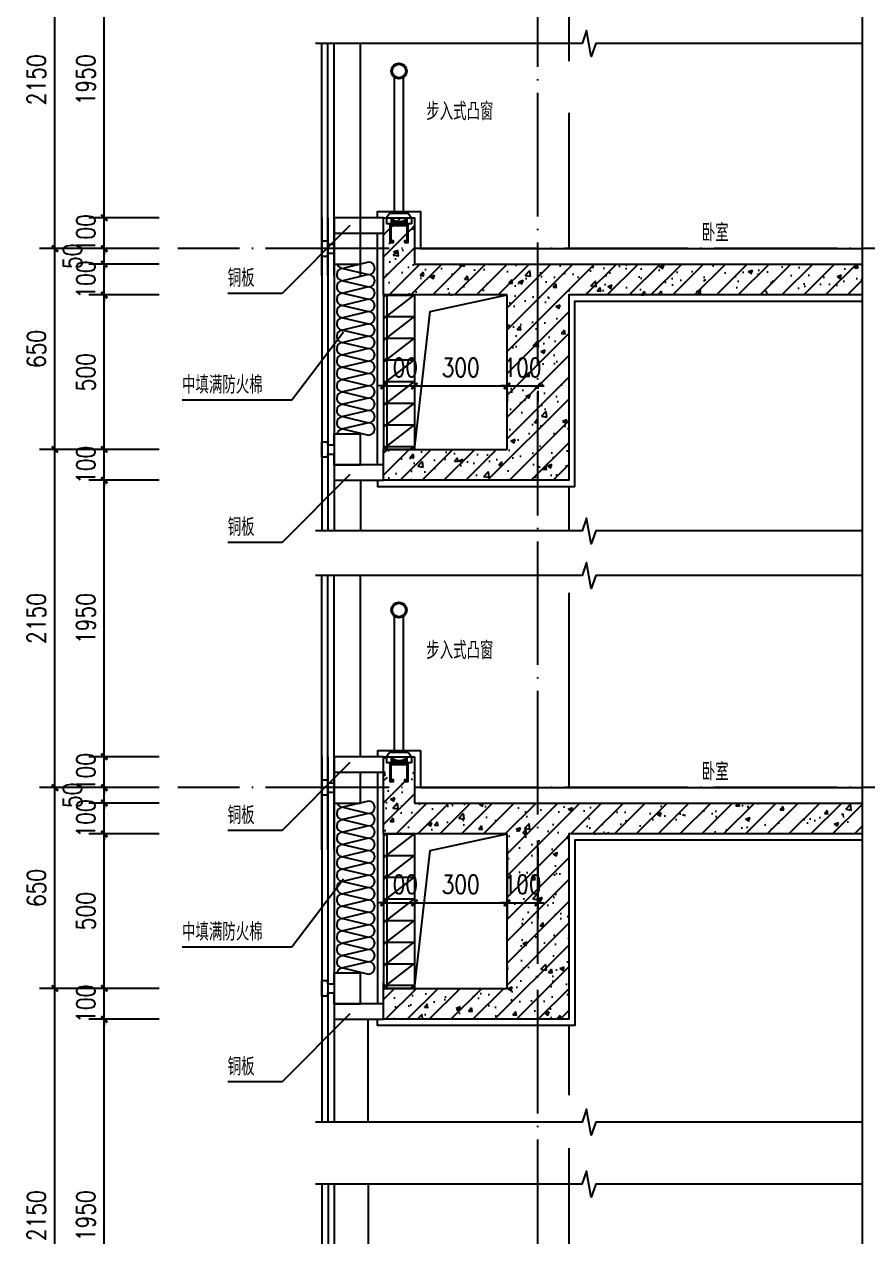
# Model space of a CAD drawing. Extents: x 718358 to 1668613, y -348838 to -159582.
# Drawn here: x 838626 to 841359, y -327083 to -323158 of the extents above; entities that cross this region are included whole.
import ezdxf

# ---------------------------------------------------------------- set-up
doc = ezdxf.new("R2010")
doc.units = 0
doc.header["$LTSCALE"] = 1000
doc.linetypes.add('DOTE', pattern=[2.42, 2, -0.2, 0.02, -0.2])
for name, color, linetype in [('建-可见线', 7, 'Continuous'), ('建-图例填充', 251, 'Continuous'), ('建-墙体', 2, 'Continuous'), ('建-家具', 251, 'Continuous'), ('建-尺寸', 73, 'Continuous'), ('建-引出', 3, 'Continuous'), ('建-房间名', 7, 'Continuous'), ('建-楼梯-护栏', 163, 'Continuous'), ('建-符号', 3, 'Continuous'), ('建-轮廓线', 7, 'Continuous'), ('建-轴网', 14, 'DOTE'), ('建-门窗剖', 4, 'Continuous'), ('立面中线', 7, 'Continuous')]:
    doc.layers.add(name, color=color, linetype=linetype)
doc.styles.add('_TCH_DIM', font='gt单线西文.shx', dxfattribs={"width": 0.8, "bigfont": 'gt单线中文.shx'})
doc.styles.add('_TCH_SPACE', font='gt单线西文.shx', dxfattribs={"width": 0.8, "height": 5, "bigfont": 'gt单线中文.shx'})
doc.styles.add('DIM_FONT', font='SIMPLEX.shx', dxfattribs={"width": 0.8, "bigfont": 'GBCBIG.shx'})
doc.dimstyles.new('DIMN20', dxfattribs={"dimscale": 0.2, "dimtxt": 300, "dimasz": 100, "dimexe": 250, "dimexo": 300, "dimgap": 150, "dimtad": 1, "dimdec": 0, "dimzin": 0, "dimdsep": 46, "dimtxsty": 'DIM_FONT', "dimblk": 'ARCHTICK', "dimcen": 0.09, "dimdle": 1, "dimclrt": 7, "dimazin": 2, "dimtfac": 1, "dimtdec": 0, "dimtix": 1, "dimtmove": 2, "dimatfit": 3, "dimldrblk": 'ARCHTICK', "dimfxl": 1, "dimtolj": 1, "dimtzin": 0, "dimarcsym": 0})
pattern_1 = [(45, (-621.426, 0), (-35.355339, 35.355339), []), (50, (-621.43, 0), (143.452037, -12.550427), [15, -165]), (355, (-621.43, 0), (-27.750267, 150.438427), [12, -132]), (100.4514, (-609.47, -1.05), (115.701876, 137.887908), [12.748038, -140.228422]), (46.1842, (-621.43, 40), (213.44821, -33.103803), [22.5, -247.5]), (96.6356, (-603.64, 37.24), (186.93254, 194.823574), [19.12206, -210.3426]), (351.1842, (-621.43, 40), (186.93239, 194.82372), [18, -198]), (21, (-601.43, 30), (119.38141, -80.523778), [15, -165]), (326, (-601.43, 30), (48.663066, 145.03001), [12, -132]), (71.4514, (-591.48, 23.29), (168.044526, 64.5061), [12.748038, -140.228422]), (37.5, (-621.426, 0), (2.431971, 66.5787708), [0, -130.4, 0, -134, 0, -132.5]), (7.5, (-621.426, 0), (52.6139075, 78.8823424), [0, -76.4, 0, -127.4, 0, -50.5]), (327.5, (-666.026, 0), (106.7644872, -4.5109743), [0, -50, 0, -156, 0, -207]), (317.5, (-686.03, 0), (116.637234, 20.020996), [0, -65, 0, -103.6, 0, -147])]

# ---------------------------------------------------------------- blocks, each defined once
blk = doc.blocks.new('GHGHFGFS')
at = {"layer": '建-门窗剖'}
for p, q in [((833367.7, -325809.9), (833367.7, -326659.9)), ((833387.7, -325809.9), (833387.7, -326659.9)), ((833407.7, -325809.9), (833407.7, -326659.9)), ((833567.7, -325809.9), (833407.7, -325809.9)), ((833407.7, -325809.9), (833407.7, -325859.9)), ((833567.7, -325859.9), (833567.7, -325809.9)), ((833367.7, -325884.9), (833387.7, -325884.9)), ((833387.7, -325894.9), (833407.7, -325894.9)), ((833407.7, -325859.9), (833492.7, -325859.9)), ((833407.7, -325859.9), (833567.7, -325859.9)), ((833387.7, -325934.9), (833367.7, -325934.9)), ((833387.7, -325924.9), (833407.7, -325924.9)), ((833407.7, -325959.9), (833492.7, -325959.9)), ((833519.4, -325953.7), (833436.2, -325973.7)), ((833436.2, -325973.7), (833519.4, -325993.7)), ((833519.4, -325993.7), (833436.2, -326013.7)), ((833436.2, -326013.7), (833519.4, -326033.7)), ((833519.4, -326033.7), (833436.2, -326053.7)), ((833436.2, -326053.7), (833519.4, -326073.7)), ((833519.4, -326073.7), (833436.2, -326093.7)), ((833436.2, -326093.7), (833519.4, -326113.7)), ((833519.4, -326113.7), (833436.2, -326133.7)), ((833436.2, -326133.7), (833519.4, -326153.7)), ((833519.4, -326153.7), (833436.2, -326173.7)), ((833436.2, -326173.7), (833519.4, -326193.7)), ((833519.4, -326193.7), (833436.2, -326213.7)), ((833436.2, -326213.7), (833519.4, -326233.7)), ((833519.4, -326233.7), (833436.2, -326253.7)), ((833436.2, -326253.7), (833519.4, -326273.7)), ((833519.4, -326273.7), (833436.2, -326293.7)), ((833436.2, -326293.7), (833519.4, -326313.7)), ((833519.4, -326313.7), (833436.2, -326333.7)), ((833436.2, -326333.7), (833519.4, -326353.7)), ((833519.4, -326353.7), (833436.2, -326373.7)), ((833436.2, -326373.7), (833519.4, -326393.7)), ((833519.4, -326393.7), (833436.2, -326413.7)), ((833436.2, -326413.7), (833519.4, -326433.7)), ((833519.4, -326433.7), (833436.2, -326453.7)), ((833436.2, -326453.7), (833519.4, -326473.7)), ((833519.4, -326473.7), (833436.2, -326493.7)), ((833407.7, -326509.9), (833492.7, -326509.9)), ((833436.2, -326493.7), (833519.4, -326513.7)), ((833367.7, -326534.9), (833387.7, -326534.9)), ((833387.7, -326544.9), (833407.7, -326544.9)), ((833387.7, -326584.9), (833367.7, -326584.9)), ((833387.7, -326574.9), (833407.7, -326574.9)), ((833407.7, -326609.9), (833492.7, -326609.9)), ((833567.7, -326609.9), (833407.7, -326609.9)), ((833407.7, -326609.9), (833407.7, -326659.9)), ((833567.7, -326659.9), (833567.7, -326609.9)), ((833407.7, -326659.9), (833567.7, -326659.9))]:
    blk.add_line(p, q, dxfattribs=at)
for points in [[(833367.7, -325934.9), (833367.7, -325884.9)], [(833387.7, -325894.9), (833387.7, -325884.9)], [(833407.7, -325894.9), (833407.7, -325859.9)], [(833492.7, -325959.9), (833492.7, -325859.9)], [(833387.7, -325934.9), (833387.7, -325924.9)], [(833407.7, -325959.9), (833407.7, -325924.9)], [(833407.7, -326544.9), (833407.7, -326509.9)], [(833492.7, -326609.9), (833492.7, -326509.9)], [(833367.7, -326584.9), (833367.7, -326534.9)], [(833387.7, -326544.9), (833387.7, -326534.9)], [(833387.7, -326584.9), (833387.7, -326574.9)], [(833407.7, -326609.9), (833407.7, -326574.9)]]:
    blk.add_lwpolyline(points, dxfattribs=at)
for centre, start_param, end_param in [((833436.2, -325993.7), 0, 1.570796), ((833436.2, -325953.7), 1.885186, 3.141593), ((833519.4, -325973.7), 3.141593, 6.283185), ((833436.2, -325993.7), 1.570796, 3.141593), ((833436.2, -326033.7), 0, 1.570796), ((833519.4, -326013.7), 3.141593, 6.283185), ((833436.2, -326033.7), 1.570796, 3.141593), ((833436.2, -326073.7), 0, 1.570796), ((833519.4, -326053.7), 3.141593, 6.283185), ((833436.2, -326073.7), 1.570796, 3.141593), ((833436.2, -326113.7), 0, 1.570796), ((833519.4, -326093.7), 3.141593, 6.283185), ((833436.2, -326113.7), 1.570796, 3.141593), ((833519.4, -326133.7), 3.141593, 6.283185), ((833436.2, -326153.7), 0, 1.570796), ((833436.2, -326153.7), 1.570796, 3.141593), ((833519.4, -326173.7), 3.141593, 6.283185), ((833436.2, -326193.7), 0, 1.570796), ((833436.2, -326193.7), 1.570796, 3.141593), ((833519.4, -326213.7), 3.141593, 6.283185), ((833436.2, -326233.7), 0, 1.570796), ((833436.2, -326233.7), 1.570796, 3.141593), ((833519.4, -326253.7), 3.141593, 6.283185), ((833436.2, -326273.7), 0, 1.570796), ((833436.2, -326273.7), 1.570796, 3.141593), ((833519.4, -326293.7), 3.141593, 6.283185), ((833436.2, -326313.7), 0, 1.570796), ((833436.2, -326313.7), 1.570796, 3.141593), ((833519.4, -326333.7), 3.141593, 6.283185), ((833436.2, -326353.7), 0, 1.570796), ((833436.2, -326353.7), 1.570796, 3.141593), ((833519.4, -326373.7), 3.141593, 6.283185), ((833436.2, -326393.7), 0, 1.570796), ((833436.2, -326393.7), 1.570796, 3.141593), ((833519.4, -326413.7), 3.141593, 6.283185), ((833436.2, -326433.7), 0, 1.570796), ((833436.2, -326433.7), 1.570796, 3.141593), ((833519.4, -326453.7), 3.141593, 6.283185), ((833436.2, -326473.7), 0, 1.570796), ((833436.2, -326473.7), 1.570796, 3.141593), ((833519.4, -326493.7), 3.141593, 6.283185), ((833436.2, -326513.7), 0, 1.378856)]:
    blk.add_ellipse(centre, major_axis=(0, 20), ratio=0.998238, start_param=start_param, end_param=end_param, dxfattribs=at)
blk.add_point((833408, -326509.9), dxfattribs=at)
blk = doc.blocks.new('A$C0EF32F18')
at = {"layer": '建-门窗剖'}
for p, q in [((0, 40), (0, 125)), ((100, 40), (100, 125)), ((35, 20), (35, 40)), ((65, 20), (65, 40)), ((25, 0), (25, 20)), ((75, 20), (75, 0))]:
    blk.add_line(p, q, dxfattribs=at)
for points in [[(100, 125), (0, 125)], [(35, 40), (0, 40)], [(100, 40), (65, 40)], [(35, 20), (25, 20)], [(75, 20), (65, 20)], [(75, 0), (25, 0)]]:
    blk.add_lwpolyline(points, dxfattribs=at)
blk = doc.blocks.new('GDHDGSDF')
blk.add_hatch(color=256).paths.add_polyline_path([(834798.9, -327630.7), (834838.9, -327630.7), (834838.9, -327530.7), (834798.9, -327530.7)])
at = {"layer": '建-门窗剖'}
blk.add_line((834948.9, -326891.7), (834948.9, -327530.7), dxfattribs=at)
for points in [[(834798.9, -326891.7), (834798.9, -327630.7)], [(834818.9, -326891.7), (834818.9, -327530.7)], [(834838.9, -326891.7), (834838.9, -327630.7)], [(834838.9, -327630.7), (834998.9, -327630.7), (834998.9, -327530.7), (834838.9, -327530.7), (834838.9, -327630.7)]]:
    blk.add_lwpolyline(points, dxfattribs=at)
blk.add_lwpolyline([(834798.9, -327630.7), (834838.9, -327630.7), (834838.9, -327530.7), (834798.9, -327530.7)], close=True, dxfattribs=at)
at = {"layer": '建-门窗剖', "rotation": 270}
blk.add_blockref('A$C0EF32F18', (834798.9, -327430.7), dxfattribs=at)
blk = doc.blocks.new('A$C7DA27D25')
for p, q in [((25, 95), (25, 535)), ((55, 95), (55, 535)), ((10, 95), (0, 80)), ((0, 80), (0, 60)), ((0, 80), (80, 80)), ((10, 95), (70, 95)), ((15, 80), (15, 60)), ((65, 80), (65, 60)), ((70, 95), (80, 80)), ((80, 80), (80, 60)), ((80, 60), (0, 60)), ((15, 75), (15, 70)), ((15, 65), (15, 60)), ((20, 76.1), (20, 60)), ((25, 73.2), (25, 60)), ((30, 71.3), (30, 60)), ((35, 70.2), (35, 60)), ((40, 69.9), (40, 60)), ((45, 70.2), (45, 60)), ((50, 71.3), (50, 60)), ((55, 73.2), (55, 60)), ((60, 76.1), (60, 60)), ((65, 75), (65, 70)), ((65, 65), (65, 60))]:
    blk.add_line(p, q)
blk.add_lwpolyline([(57.5, 0), (70, 0), (70, 60), (10, 60), (10, 0), (22.5, 0), (22.5, 5), (15, 5), (15, 55), (65, 55), (65, 5), (57.5, 5)], close=True)
for radius in [25, 22]:
    blk.add_circle((40, 555), radius)
blk = doc.blocks.new('_ArchTick')
at = {"color": 0, "linetype": 'ByBlock', "const_width": 0.4}
blk.add_lwpolyline([(-0.5, -0.5), (0.5, 0.5)], dxfattribs=at)
blk = doc.blocks.new('*D1365')
at = {"layer": 'Defpoints', "color": 0, "transparency": 16777216}
for p in [(838885.6, -326379), (839123.4, -326379), (839123.4, -327651.4)]:
    blk.add_point(p, dxfattribs=at)
at = {"layer": '建-尺寸', "color": 0, "lineweight": -2, "transparency": 16777216}
for p, q in [((839063.4, -326379), (838835.6, -326379)), ((838885.6, -327651.6), (838885.6, -326378.8)), ((839063.4, -327651.4), (838835.6, -327651.4))]:
    blk.add_line(p, q, dxfattribs=at)
at = {"layer": '建-尺寸', "color": 0, "lineweight": -2, "transparency": 16777216, "xscale": 20, "yscale": 20, "zscale": 20}
for p, rotation in [((838885.6, -326379), 90), ((838885.6, -327651.4), 270)]:
    blk.add_blockref('_ArchTick', p, dxfattribs=dict(at, rotation=rotation))
at = {"layer": '建-尺寸', "color": 7, "transparency": 16777216, "insert": (838825.6, -327015.2), "char_height": 60, "attachment_point": 5, "rotation": 90, "style": 'DIM_FONT'}
blk.add_mtext('\\A1;1950', dxfattribs=at)
blk = doc.blocks.new('*D1366')
at = {"layer": 'Defpoints', "color": 0, "transparency": 16777216}
for p in [(838885.6, -326279), (839123.4, -326279), (839123.4, -326379)]:
    blk.add_point(p, dxfattribs=at)
at = {"layer": '建-尺寸', "color": 0, "lineweight": -2, "transparency": 16777216}
for p, q in [((839063.4, -326279), (838835.6, -326279)), ((838885.6, -326279), (838885.6, -326259)), ((838885.6, -326379), (838885.6, -326279)), ((839063.4, -326379), (838835.6, -326379)), ((838885.6, -326379), (838885.6, -326399))]:
    blk.add_line(p, q, dxfattribs=at)
at = {"layer": '建-尺寸', "color": 0, "lineweight": -2, "transparency": 16777216, "xscale": 20, "yscale": 20, "zscale": 20}
for p, rotation in [((838885.6, -326279), 270), ((838885.6, -326379), 90)]:
    blk.add_blockref('_ArchTick', p, dxfattribs=dict(at, rotation=rotation))
at = {"layer": '建-尺寸', "color": 7, "transparency": 16777216, "insert": (838825.6, -326329), "char_height": 60, "attachment_point": 5, "rotation": 90, "style": 'DIM_FONT'}
blk.add_mtext('\\A1;100', dxfattribs=at)
blk = doc.blocks.new('*D1367')
at = {"layer": 'Defpoints', "color": 0, "transparency": 16777216}
for p in [(838885.6, -325779), (839123.4, -325779), (839123.4, -326279)]:
    blk.add_point(p, dxfattribs=at)
at = {"layer": '建-尺寸', "color": 0, "lineweight": -2, "transparency": 16777216}
for p, q in [((839063.4, -325779), (838835.6, -325779)), ((838885.6, -326279.2), (838885.6, -325778.8)), ((839063.4, -326279), (838835.6, -326279))]:
    blk.add_line(p, q, dxfattribs=at)
at = {"layer": '建-尺寸', "color": 0, "lineweight": -2, "transparency": 16777216, "xscale": 20, "yscale": 20, "zscale": 20}
for p, rotation in [((838885.6, -325779), 90), ((838885.6, -326279), 270)]:
    blk.add_blockref('_ArchTick', p, dxfattribs=dict(at, rotation=rotation))
at = {"layer": '建-尺寸', "color": 7, "transparency": 16777216, "insert": (838825.6, -326029), "char_height": 60, "attachment_point": 5, "rotation": 90, "style": 'DIM_FONT'}
blk.add_mtext('\\A1;500', dxfattribs=at)
blk = doc.blocks.new('*D1368')
at = {"layer": 'Defpoints', "color": 0, "transparency": 16777216}
for p in [(838885.6, -325679), (839123.4, -325679), (839123.4, -325779)]:
    blk.add_point(p, dxfattribs=at)
at = {"layer": '建-尺寸', "color": 0, "lineweight": -2, "transparency": 16777216}
for p, q in [((838885.6, -325679), (838885.6, -325659)), ((839063.4, -325679), (838835.6, -325679)), ((838885.6, -325779), (838885.6, -325679)), ((839063.4, -325779), (838835.6, -325779)), ((838885.6, -325779), (838885.6, -325799))]:
    blk.add_line(p, q, dxfattribs=at)
at = {"layer": '建-尺寸', "color": 0, "lineweight": -2, "transparency": 16777216, "xscale": 20, "yscale": 20, "zscale": 20}
for p, rotation in [((838885.6, -325679), 270), ((838885.6, -325779), 90)]:
    blk.add_blockref('_ArchTick', p, dxfattribs=dict(at, rotation=rotation))
at = {"layer": '建-尺寸', "color": 7, "transparency": 16777216, "insert": (838825.6, -325729), "char_height": 60, "attachment_point": 5, "rotation": 90, "style": 'DIM_FONT'}
blk.add_mtext('\\A1;100', dxfattribs=at)
blk = doc.blocks.new('*D1369')
at = {"layer": 'Defpoints', "color": 0, "transparency": 16777216}
for p in [(838885.6, -325629), (839123.4, -325629), (839123.4, -325679)]:
    blk.add_point(p, dxfattribs=at)
at = {"layer": '建-尺寸', "color": 0, "lineweight": -2, "transparency": 16777216}
for p, q in [((838885.6, -325629), (838885.6, -325609)), ((839063.4, -325629), (838835.6, -325629)), ((838885.6, -325679), (838885.6, -325629)), ((839063.4, -325679), (838835.6, -325679)), ((838885.6, -325679), (838885.6, -325699))]:
    blk.add_line(p, q, dxfattribs=at)
at = {"layer": '建-尺寸', "color": 0, "lineweight": -2, "transparency": 16777216, "xscale": 20, "yscale": 20, "zscale": 20}
for p, rotation in [((838885.6, -325629), 270), ((838885.6, -325679), 90)]:
    blk.add_blockref('_ArchTick', p, dxfattribs=dict(at, rotation=rotation))
at = {"layer": '建-尺寸', "color": 7, "transparency": 16777216, "insert": (838782.6, -325654), "char_height": 60, "attachment_point": 5, "rotation": 90, "style": 'DIM_FONT'}
blk.add_mtext('\\A1;50', dxfattribs=at)
blk = doc.blocks.new('*D1370')
at = {"layer": 'Defpoints', "color": 0, "transparency": 16777216}
for p in [(838885.6, -325529), (839123.4, -325529), (839123.4, -325629)]:
    blk.add_point(p, dxfattribs=at)
at = {"layer": '建-尺寸', "color": 0, "lineweight": -2, "transparency": 16777216}
for p, q in [((839063.4, -325529), (838835.6, -325529)), ((838885.6, -325529), (838885.6, -325509)), ((838885.6, -325629), (838885.6, -325529)), ((839063.4, -325629), (838835.6, -325629)), ((838885.6, -325629), (838885.6, -325649))]:
    blk.add_line(p, q, dxfattribs=at)
at = {"layer": '建-尺寸', "color": 0, "lineweight": -2, "transparency": 16777216, "xscale": 20, "yscale": 20, "zscale": 20}
for p, rotation in [((838885.6, -325529), 270), ((838885.6, -325629), 90)]:
    blk.add_blockref('_ArchTick', p, dxfattribs=dict(at, rotation=rotation))
at = {"layer": '建-尺寸', "color": 7, "transparency": 16777216, "insert": (838825.6, -325579), "char_height": 60, "attachment_point": 5, "rotation": 90, "style": 'DIM_FONT'}
blk.add_mtext('\\A1;100', dxfattribs=at)
blk = doc.blocks.new('*D1371')
at = {"layer": 'Defpoints', "color": 0, "transparency": 16777216}
for p in [(838885.6, -324634.1), (839123.4, -324634.1), (839123.4, -325529)]:
    blk.add_point(p, dxfattribs=at)
at = {"layer": '建-尺寸', "color": 0, "lineweight": -2, "transparency": 16777216}
for p, q in [((839063.4, -324634.1), (838835.6, -324634.1)), ((838885.6, -325529.2), (838885.6, -324633.9)), ((839063.4, -325529), (838835.6, -325529))]:
    blk.add_line(p, q, dxfattribs=at)
at = {"layer": '建-尺寸', "color": 0, "lineweight": -2, "transparency": 16777216, "xscale": 20, "yscale": 20, "zscale": 20}
for p, rotation in [((838885.6, -324634.1), 90), ((838885.6, -325529), 270)]:
    blk.add_blockref('_ArchTick', p, dxfattribs=dict(at, rotation=rotation))
at = {"layer": '建-尺寸', "color": 7, "transparency": 16777216, "insert": (838825.6, -325081.6), "char_height": 60, "attachment_point": 5, "rotation": 90, "style": 'DIM_FONT'}
blk.add_mtext('\\A1;1950', dxfattribs=at)
blk = doc.blocks.new('*D1372')
at = {"layer": 'Defpoints', "color": 0, "transparency": 16777216}
for p in [(838885.6, -324534.1), (839123.4, -324534.1), (839123.4, -324634.1)]:
    blk.add_point(p, dxfattribs=at)
at = {"layer": '建-尺寸', "color": 0, "lineweight": -2, "transparency": 16777216}
for p, q in [((838885.6, -324534.1), (838885.6, -324514.1)), ((839063.4, -324534.1), (838835.6, -324534.1)), ((838885.6, -324634.1), (838885.6, -324534.1)), ((839063.4, -324634.1), (838835.6, -324634.1)), ((838885.6, -324634.1), (838885.6, -324654.1))]:
    blk.add_line(p, q, dxfattribs=at)
at = {"layer": '建-尺寸', "color": 0, "lineweight": -2, "transparency": 16777216, "xscale": 20, "yscale": 20, "zscale": 20}
for p, rotation in [((838885.6, -324534.1), 270), ((838885.6, -324634.1), 90)]:
    blk.add_blockref('_ArchTick', p, dxfattribs=dict(at, rotation=rotation))
at = {"layer": '建-尺寸', "color": 7, "transparency": 16777216, "insert": (838825.6, -324584.1), "char_height": 60, "attachment_point": 5, "rotation": 90, "style": 'DIM_FONT'}
blk.add_mtext('\\A1;100', dxfattribs=at)
blk = doc.blocks.new('*D1373')
at = {"layer": 'Defpoints', "color": 0, "transparency": 16777216}
for p in [(838885.6, -324034.1), (839123.4, -324034.1), (839123.4, -324534.1)]:
    blk.add_point(p, dxfattribs=at)
at = {"layer": '建-尺寸', "color": 0, "lineweight": -2, "transparency": 16777216}
for p, q in [((839063.4, -324034.1), (838835.6, -324034.1)), ((838885.6, -324534.3), (838885.6, -324033.9)), ((839063.4, -324534.1), (838835.6, -324534.1))]:
    blk.add_line(p, q, dxfattribs=at)
at = {"layer": '建-尺寸', "color": 0, "lineweight": -2, "transparency": 16777216, "xscale": 20, "yscale": 20, "zscale": 20}
for p, rotation in [((838885.6, -324034.1), 90), ((838885.6, -324534.1), 270)]:
    blk.add_blockref('_ArchTick', p, dxfattribs=dict(at, rotation=rotation))
at = {"layer": '建-尺寸', "color": 7, "transparency": 16777216, "insert": (838825.6, -324284.1), "char_height": 60, "attachment_point": 5, "rotation": 90, "style": 'DIM_FONT'}
blk.add_mtext('\\A1;500', dxfattribs=at)
blk = doc.blocks.new('*D1374')
at = {"layer": 'Defpoints', "color": 0, "transparency": 16777216}
for p in [(838885.6, -323934.1), (839123.4, -323934.1), (839123.4, -324034.1)]:
    blk.add_point(p, dxfattribs=at)
at = {"layer": '建-尺寸', "color": 0, "lineweight": -2, "transparency": 16777216}
for p, q in [((839063.4, -323934.1), (838835.6, -323934.1)), ((838885.6, -323934.1), (838885.6, -323914.1)), ((838885.6, -324034.1), (838885.6, -323934.1)), ((839063.4, -324034.1), (838835.6, -324034.1)), ((838885.6, -324034.1), (838885.6, -324054.1))]:
    blk.add_line(p, q, dxfattribs=at)
at = {"layer": '建-尺寸', "color": 0, "lineweight": -2, "transparency": 16777216, "xscale": 20, "yscale": 20, "zscale": 20}
for p, rotation in [((838885.6, -323934.1), 270), ((838885.6, -324034.1), 90)]:
    blk.add_blockref('_ArchTick', p, dxfattribs=dict(at, rotation=rotation))
at = {"layer": '建-尺寸', "color": 7, "transparency": 16777216, "insert": (838825.6, -323984.1), "char_height": 60, "attachment_point": 5, "rotation": 90, "style": 'DIM_FONT'}
blk.add_mtext('\\A1;100', dxfattribs=at)
blk = doc.blocks.new('*D1375')
at = {"layer": 'Defpoints', "color": 0, "transparency": 16777216}
for p in [(838885.6, -323884.1), (839123.4, -323884.1), (839123.4, -323934.1)]:
    blk.add_point(p, dxfattribs=at)
at = {"layer": '建-尺寸', "color": 0, "lineweight": -2, "transparency": 16777216}
for p, q in [((839063.4, -323884.1), (838835.6, -323884.1)), ((838885.6, -323884.1), (838885.6, -323864.1)), ((838885.6, -323934.1), (838885.6, -323884.1)), ((839063.4, -323934.1), (838835.6, -323934.1)), ((838885.6, -323934.1), (838885.6, -323954.1))]:
    blk.add_line(p, q, dxfattribs=at)
at = {"layer": '建-尺寸', "color": 0, "lineweight": -2, "transparency": 16777216, "xscale": 20, "yscale": 20, "zscale": 20}
for p, rotation in [((838885.6, -323884.1), 270), ((838885.6, -323934.1), 90)]:
    blk.add_blockref('_ArchTick', p, dxfattribs=dict(at, rotation=rotation))
at = {"layer": '建-尺寸', "color": 7, "transparency": 16777216, "insert": (838782.6, -323909.1), "char_height": 60, "attachment_point": 5, "rotation": 90, "style": 'DIM_FONT'}
blk.add_mtext('\\A1;50', dxfattribs=at)
blk = doc.blocks.new('*D1376')
at = {"layer": 'Defpoints', "color": 0, "transparency": 16777216}
for p in [(838885.6, -323784.1), (839123.4, -323784.1), (839123.4, -323884.1)]:
    blk.add_point(p, dxfattribs=at)
at = {"layer": '建-尺寸', "color": 0, "lineweight": -2, "transparency": 16777216}
for p, q in [((838885.6, -323784.1), (838885.6, -323764.1)), ((839063.4, -323784.1), (838835.6, -323784.1)), ((838885.6, -323884.1), (838885.6, -323784.1)), ((839063.4, -323884.1), (838835.6, -323884.1)), ((838885.6, -323884.1), (838885.6, -323904.1))]:
    blk.add_line(p, q, dxfattribs=at)
at = {"layer": '建-尺寸', "color": 0, "lineweight": -2, "transparency": 16777216, "xscale": 20, "yscale": 20, "zscale": 20}
for p, rotation in [((838885.6, -323784.1), 270), ((838885.6, -323884.1), 90)]:
    blk.add_blockref('_ArchTick', p, dxfattribs=dict(at, rotation=rotation))
at = {"layer": '建-尺寸', "color": 7, "transparency": 16777216, "insert": (838825.6, -323834.1), "char_height": 60, "attachment_point": 5, "rotation": 90, "style": 'DIM_FONT'}
blk.add_mtext('\\A1;100', dxfattribs=at)
blk = doc.blocks.new('*D1377')
at = {"layer": 'Defpoints', "color": 0, "transparency": 16777216}
for p in [(838885.6, -322891), (839123.4, -322891), (839123.4, -323784.1)]:
    blk.add_point(p, dxfattribs=at)
at = {"layer": '建-尺寸', "color": 0, "lineweight": -2, "transparency": 16777216}
for p, q in [((839063.4, -322891), (838835.6, -322891)), ((838885.6, -323784.3), (838885.6, -322890.8)), ((839063.4, -323784.1), (838835.6, -323784.1))]:
    blk.add_line(p, q, dxfattribs=at)
at = {"layer": '建-尺寸', "color": 0, "lineweight": -2, "transparency": 16777216, "xscale": 20, "yscale": 20, "zscale": 20}
for p, rotation in [((838885.6, -322891), 90), ((838885.6, -323784.1), 270)]:
    blk.add_blockref('_ArchTick', p, dxfattribs=dict(at, rotation=rotation))
at = {"layer": '建-尺寸', "color": 7, "transparency": 16777216, "insert": (838825.6, -323337.6), "char_height": 60, "attachment_point": 5, "rotation": 90, "style": 'DIM_FONT'}
blk.add_mtext('\\A1;1950', dxfattribs=at)
blk = doc.blocks.new('*D1403')
at = {"layer": 'Defpoints', "color": 0, "transparency": 16777216}
for p in [(838725.6, -326279), (839123.4, -326279), (839123.4, -327751.4)]:
    blk.add_point(p, dxfattribs=at)
at = {"layer": '建-尺寸', "color": 0, "lineweight": -2, "transparency": 16777216}
for p, q in [((839063.4, -326279), (838675.6, -326279)), ((838725.6, -327751.6), (838725.6, -326278.8)), ((839063.4, -327751.4), (838675.6, -327751.4))]:
    blk.add_line(p, q, dxfattribs=at)
at = {"layer": '建-尺寸', "color": 0, "lineweight": -2, "transparency": 16777216, "xscale": 20, "yscale": 20, "zscale": 20}
for p, rotation in [((838725.6, -326279), 90), ((838725.6, -327751.4), 270)]:
    blk.add_blockref('_ArchTick', p, dxfattribs=dict(at, rotation=rotation))
at = {"layer": '建-尺寸', "color": 7, "transparency": 16777216, "insert": (838665.6, -327015.2), "char_height": 60, "attachment_point": 5, "rotation": 90, "style": 'DIM_FONT'}
blk.add_mtext('\\A1;2150', dxfattribs=at)
blk = doc.blocks.new('*D1404')
at = {"layer": 'Defpoints', "color": 0, "transparency": 16777216}
for p in [(838725.6, -325629), (839123.4, -325629), (839123.4, -326279)]:
    blk.add_point(p, dxfattribs=at)
at = {"layer": '建-尺寸', "color": 0, "lineweight": -2, "transparency": 16777216}
for p, q in [((839063.4, -325629), (838675.6, -325629)), ((838725.6, -326279.2), (838725.6, -325628.8)), ((839063.4, -326279), (838675.6, -326279))]:
    blk.add_line(p, q, dxfattribs=at)
at = {"layer": '建-尺寸', "color": 0, "lineweight": -2, "transparency": 16777216, "xscale": 20, "yscale": 20, "zscale": 20}
for p, rotation in [((838725.6, -325629), 90), ((838725.6, -326279), 270)]:
    blk.add_blockref('_ArchTick', p, dxfattribs=dict(at, rotation=rotation))
at = {"layer": '建-尺寸', "color": 7, "transparency": 16777216, "insert": (838665.6, -325954), "char_height": 60, "attachment_point": 5, "rotation": 90, "style": 'DIM_FONT'}
blk.add_mtext('\\A1;650', dxfattribs=at)
blk = doc.blocks.new('*D1405')
at = {"layer": 'Defpoints', "color": 0, "transparency": 16777216}
for p in [(838725.6, -324534.1), (839123.4, -324534.1), (839123.4, -325629)]:
    blk.add_point(p, dxfattribs=at)
at = {"layer": '建-尺寸', "color": 0, "lineweight": -2, "transparency": 16777216}
for p, q in [((839063.4, -324534.1), (838675.6, -324534.1)), ((838725.6, -325629.2), (838725.6, -324533.9)), ((839063.4, -325629), (838675.6, -325629))]:
    blk.add_line(p, q, dxfattribs=at)
at = {"layer": '建-尺寸', "color": 0, "lineweight": -2, "transparency": 16777216, "xscale": 20, "yscale": 20, "zscale": 20}
for p, rotation in [((838725.6, -324534.1), 90), ((838725.6, -325629), 270)]:
    blk.add_blockref('_ArchTick', p, dxfattribs=dict(at, rotation=rotation))
at = {"layer": '建-尺寸', "color": 7, "transparency": 16777216, "insert": (838665.6, -325081.6), "char_height": 60, "attachment_point": 5, "rotation": 90, "style": 'DIM_FONT'}
blk.add_mtext('\\A1;2150', dxfattribs=at)
blk = doc.blocks.new('*D1406')
at = {"layer": 'Defpoints', "color": 0, "transparency": 16777216}
for p in [(838725.6, -323884.1), (839123.4, -323884.1), (839123.4, -324534.1)]:
    blk.add_point(p, dxfattribs=at)
at = {"layer": '建-尺寸', "color": 0, "lineweight": -2, "transparency": 16777216}
for p, q in [((839063.4, -323884.1), (838675.6, -323884.1)), ((838725.6, -324534.3), (838725.6, -323883.9)), ((839063.4, -324534.1), (838675.6, -324534.1))]:
    blk.add_line(p, q, dxfattribs=at)
at = {"layer": '建-尺寸', "color": 0, "lineweight": -2, "transparency": 16777216, "xscale": 20, "yscale": 20, "zscale": 20}
for p, rotation in [((838725.6, -323884.1), 90), ((838725.6, -324534.1), 270)]:
    blk.add_blockref('_ArchTick', p, dxfattribs=dict(at, rotation=rotation))
at = {"layer": '建-尺寸', "color": 7, "transparency": 16777216, "insert": (838665.6, -324209.1), "char_height": 60, "attachment_point": 5, "rotation": 90, "style": 'DIM_FONT'}
blk.add_mtext('\\A1;650', dxfattribs=at)
blk = doc.blocks.new('*D1407')
at = {"layer": 'Defpoints', "color": 0, "transparency": 16777216}
for p in [(838725.6, -322791), (839123.4, -322791), (839123.4, -323884.1)]:
    blk.add_point(p, dxfattribs=at)
at = {"layer": '建-尺寸', "color": 0, "lineweight": -2, "transparency": 16777216}
for p, q in [((839063.4, -322791), (838675.6, -322791)), ((838725.6, -323884.3), (838725.6, -322790.8)), ((839063.4, -323884.1), (838675.6, -323884.1))]:
    blk.add_line(p, q, dxfattribs=at)
at = {"layer": '建-尺寸', "color": 0, "lineweight": -2, "transparency": 16777216, "xscale": 20, "yscale": 20, "zscale": 20}
for p, rotation in [((838725.6, -322791), 90), ((838725.6, -323884.1), 270)]:
    blk.add_blockref('_ArchTick', p, dxfattribs=dict(at, rotation=rotation))
at = {"layer": '建-尺寸', "color": 7, "transparency": 16777216, "insert": (838665.6, -323337.6), "char_height": 60, "attachment_point": 5, "rotation": 90, "style": 'DIM_FONT'}
blk.add_mtext('\\A1;2150', dxfattribs=at)
blk = doc.blocks.new('*D1658')
at = {"layer": 'Defpoints', "color": 0, "transparency": 16777216}
for p in [(839790.2, -324284.1), (839890.2, -324284.1), (839890.2, -324328.8)]:
    blk.add_point(p, dxfattribs=at)
at = {"layer": '建-尺寸', "color": 0, "lineweight": -2, "transparency": 16777216}
for p, q in [((839790.2, -324328.8), (839770.2, -324328.8)), ((839790.2, -324328.8), (839890.2, -324328.8)), ((839790.2, -324344.1), (839790.2, -324378.8)), ((839890.2, -324328.8), (839910.2, -324328.8)), ((839890.2, -324344.1), (839890.2, -324378.8))]:
    blk.add_line(p, q, dxfattribs=at)
at = {"layer": '建-尺寸', "color": 0, "lineweight": -2, "transparency": 16777216, "xscale": 20, "yscale": 20, "zscale": 20}
blk.add_blockref('_ArchTick', (839790.2, -324328.8), dxfattribs=at)
at = {"layer": '建-尺寸', "color": 0, "lineweight": -2, "transparency": 16777216, "xscale": 20, "yscale": 20, "zscale": 20, "rotation": 180}
blk.add_blockref('_ArchTick', (839890.2, -324328.8), dxfattribs=at)
at = {"layer": '建-尺寸', "color": 7, "transparency": 16777216, "insert": (839840.2, -324268.8), "char_height": 60, "attachment_point": 5, "style": 'DIM_FONT'}
blk.add_mtext('\\A1;100', dxfattribs=at)
blk = doc.blocks.new('*D1659')
at = {"layer": 'Defpoints', "color": 0, "transparency": 16777216}
for p in [(839890.2, -324284.1), (840190.2, -324284.1), (840190.2, -324328.8)]:
    blk.add_point(p, dxfattribs=at)
at = {"layer": '建-尺寸', "color": 0, "lineweight": -2, "transparency": 16777216}
for p, q in [((839890, -324328.8), (840190.4, -324328.8)), ((839890.2, -324344.1), (839890.2, -324378.8)), ((840190.2, -324344.1), (840190.2, -324378.8))]:
    blk.add_line(p, q, dxfattribs=at)
at = {"layer": '建-尺寸', "color": 0, "lineweight": -2, "transparency": 16777216, "xscale": 20, "yscale": 20, "zscale": 20, "rotation": 180}
blk.add_blockref('_ArchTick', (839890.2, -324328.8), dxfattribs=at)
at = {"layer": '建-尺寸', "color": 0, "lineweight": -2, "transparency": 16777216, "xscale": 20, "yscale": 20, "zscale": 20}
blk.add_blockref('_ArchTick', (840190.2, -324328.8), dxfattribs=at)
at = {"layer": '建-尺寸', "color": 7, "transparency": 16777216, "insert": (840040.2, -324268.8), "char_height": 60, "attachment_point": 5, "style": 'DIM_FONT'}
blk.add_mtext('\\A1;300', dxfattribs=at)
blk = doc.blocks.new('*D1660')
at = {"layer": 'Defpoints', "color": 0, "transparency": 16777216}
for p in [(840190.2, -324284.1), (840290.3, -324284.1), (840290.3, -324328.8)]:
    blk.add_point(p, dxfattribs=at)
at = {"layer": '建-尺寸', "color": 0, "lineweight": -2, "transparency": 16777216}
for p, q in [((840190.2, -324328.8), (840170.2, -324328.8)), ((840190.2, -324328.8), (840290.3, -324328.8)), ((840190.2, -324344.1), (840190.2, -324378.8)), ((840290.3, -324328.8), (840310.3, -324328.8)), ((840290.3, -324344.1), (840290.3, -324378.8))]:
    blk.add_line(p, q, dxfattribs=at)
at = {"layer": '建-尺寸', "color": 0, "lineweight": -2, "transparency": 16777216, "xscale": 20, "yscale": 20, "zscale": 20}
blk.add_blockref('_ArchTick', (840190.2, -324328.8), dxfattribs=at)
at = {"layer": '建-尺寸', "color": 0, "lineweight": -2, "transparency": 16777216, "xscale": 20, "yscale": 20, "zscale": 20, "rotation": 180}
blk.add_blockref('_ArchTick', (840290.3, -324328.8), dxfattribs=at)
at = {"layer": '建-尺寸', "color": 7, "transparency": 16777216, "insert": (840240.3, -324268.8), "char_height": 60, "attachment_point": 5, "style": 'DIM_FONT'}
blk.add_mtext('\\A1;100', dxfattribs=at)
blk = doc.blocks.new('*D2890')
at = {"layer": 'Defpoints', "color": 0, "transparency": 16777216}
for p in [(839790.2, -325765.3), (839890.2, -325765.3), (839890.2, -326002.3)]:
    blk.add_point(p, dxfattribs=at)
at = {"layer": '建-尺寸', "color": 0, "lineweight": -2, "transparency": 16777216}
for p, q in [((839790.2, -325825.3), (839790.2, -326052.3)), ((839890.2, -325825.3), (839890.2, -326052.3)), ((839790.2, -326002.3), (839770.2, -326002.3)), ((839790.2, -326002.3), (839890.2, -326002.3)), ((839890.2, -326002.3), (839910.2, -326002.3))]:
    blk.add_line(p, q, dxfattribs=at)
at = {"layer": '建-尺寸', "color": 0, "lineweight": -2, "transparency": 16777216, "xscale": 20, "yscale": 20, "zscale": 20}
blk.add_blockref('_ArchTick', (839790.2, -326002.3), dxfattribs=at)
at = {"layer": '建-尺寸', "color": 0, "lineweight": -2, "transparency": 16777216, "xscale": 20, "yscale": 20, "zscale": 20, "rotation": 180}
blk.add_blockref('_ArchTick', (839890.2, -326002.3), dxfattribs=at)
at = {"layer": '建-尺寸', "color": 7, "transparency": 16777216, "insert": (839840.2, -325942.3), "char_height": 60, "attachment_point": 5, "style": 'DIM_FONT'}
blk.add_mtext('\\A1;100', dxfattribs=at)
blk = doc.blocks.new('*D2891')
at = {"layer": 'Defpoints', "color": 0, "transparency": 16777216}
for p in [(839890.2, -325765.3), (840190.2, -325765.3), (840190.2, -326002.3)]:
    blk.add_point(p, dxfattribs=at)
at = {"layer": '建-尺寸', "color": 0, "lineweight": -2, "transparency": 16777216}
for p, q in [((839890.2, -325825.3), (839890.2, -326052.3)), ((840190.2, -325825.3), (840190.2, -326052.3)), ((839890, -326002.3), (840190.4, -326002.3))]:
    blk.add_line(p, q, dxfattribs=at)
at = {"layer": '建-尺寸', "color": 0, "lineweight": -2, "transparency": 16777216, "xscale": 20, "yscale": 20, "zscale": 20, "rotation": 180}
blk.add_blockref('_ArchTick', (839890.2, -326002.3), dxfattribs=at)
at = {"layer": '建-尺寸', "color": 0, "lineweight": -2, "transparency": 16777216, "xscale": 20, "yscale": 20, "zscale": 20}
blk.add_blockref('_ArchTick', (840190.2, -326002.3), dxfattribs=at)
at = {"layer": '建-尺寸', "color": 7, "transparency": 16777216, "insert": (840040.2, -325942.3), "char_height": 60, "attachment_point": 5, "style": 'DIM_FONT'}
blk.add_mtext('\\A1;300', dxfattribs=at)
blk = doc.blocks.new('*D2892')
at = {"layer": 'Defpoints', "color": 0, "transparency": 16777216}
for p in [(840190.2, -325765.3), (840290.3, -325765.3), (840290.3, -326002.3)]:
    blk.add_point(p, dxfattribs=at)
at = {"layer": '建-尺寸', "color": 0, "lineweight": -2, "transparency": 16777216}
for p, q in [((840190.2, -325825.3), (840190.2, -326052.3)), ((840290.3, -325825.3), (840290.3, -326052.3)), ((840190.2, -326002.3), (840170.2, -326002.3)), ((840190.2, -326002.3), (840290.3, -326002.3)), ((840290.3, -326002.3), (840310.3, -326002.3))]:
    blk.add_line(p, q, dxfattribs=at)
at = {"layer": '建-尺寸', "color": 0, "lineweight": -2, "transparency": 16777216, "xscale": 20, "yscale": 20, "zscale": 20}
blk.add_blockref('_ArchTick', (840190.2, -326002.3), dxfattribs=at)
at = {"layer": '建-尺寸', "color": 0, "lineweight": -2, "transparency": 16777216, "xscale": 20, "yscale": 20, "zscale": 20, "rotation": 180}
blk.add_blockref('_ArchTick', (840290.3, -326002.3), dxfattribs=at)
at = {"layer": '建-尺寸', "color": 7, "transparency": 16777216, "insert": (840240.3, -325942.3), "char_height": 60, "attachment_point": 5, "style": 'DIM_FONT'}
blk.add_mtext('\\A1;100', dxfattribs=at)

msp = doc.modelspace()

# ---------------------------------------------------------------- hatches: boundary and pattern name
at = {"layer": '建-图例填充'}
h = msp.add_hatch(dxfattribs=at)
h.set_pattern_fill('钢筋混凝土', color=256, scale=20, style=0)
h.set_pattern_definition(pattern_1)
h.paths.add_polyline_path([(839890.2, -323784.1), (839790.2, -323784.1), (839790.2, -323834.1), (839790.2, -323834.1), (839790.2, -323884.1), (839890.2, -323884.1)])
h.paths.add_polyline_path([(840190.2, -324534.1), (839790.2, -324534.1), (839790.2, -324634.1), (840390.2, -324634.1), (840390.2, -324034.1), (841340.6, -324034.1), (841340.6, -323934.1), (840190.3, -323934.1), (840190.3, -323934.1), (839910.2, -323934.1), (839910.2, -323934.1), (839890.2, -323934.1), (839890.2, -323884.1), (839790.2, -323884.1), (839790.2, -324034.1), (839890.2, -324034.1), (840190.2, -324034.1)])
h = msp.add_hatch(dxfattribs=at)
h.set_pattern_fill('空心砖', color=256, scale=20, style=0)
h.set_pattern_definition([(0, (4791.37, 2025.76), (0, 70), []), (37.875, (4871.373, 2025.76), (-33.9230555, 43.6153314), []), (90, (4871.37, 2025.76), (-90, 6e-15), [])])
h.paths.add_polyline_path([(839790.2, -324534.1), (839890.2, -324534.1), (839890.2, -324034.1), (839790.2, -324034.1)])
h = msp.add_hatch(dxfattribs=at)
h.set_pattern_fill('钢筋混凝土', color=256, scale=20, style=0)
h.set_pattern_definition(pattern_1)
h.paths.add_polyline_path([(840190.2, -326279), (839790.2, -326279), (839790.2, -326379), (840390.2, -326379), (840390.2, -325779), (841340.6, -325779), (841340.6, -325679), (839890.2, -325679), (839890.2, -325529), (839880.2, -325529), (839880.2, -325534.6, -0.156429), (839889.4, -325563.2, -0.232719), (839870.2, -325602.1), (839870.2, -325609), (839858.1, -325609, -0.187584), (839822.4, -325609), (839810.2, -325609), (839810.2, -325602.1, -0.232719), (839791.1, -325563.2, -0.156429), (839800.2, -325534.6), (839800.2, -325529), (839790.2, -325529), (839790.2, -325779), (839890.2, -325779), (840190.2, -325779)])
h = msp.add_hatch(dxfattribs=at)
h.set_pattern_fill('空心砖', color=256, scale=20, style=0)
h.set_pattern_definition([(0, (4791.37, 280.91), (0, 70), []), (37.875, (4871.373, 280.91), (-33.9230555, 43.6153314), []), (90, (4871.37, 280.91), (-90, 6e-15), [])])
h.paths.add_polyline_path([(839790.2, -326279), (839890.2, -326279), (839890.2, -325779), (839790.2, -325779)])

# ---------------------------------------------------------------- linework, layer by layer
at = {"layer": '建-可见线'}
for p, q in [((839910.2, -325629), (841340.6, -325629)), ((839790.2, -326279), (839790.2, -326259))]:
    msp.add_line(p, q, dxfattribs=at)
for points in [[(839770.2, -323784.1), (839770.2, -323764.1), (839910.2, -323764.1), (839910.2, -323884.1), (841340.6, -323884.1)], [(839770.2, -324584.1), (839770.2, -323834.1)], [(839770.2, -324634.1), (839770.2, -324654.1), (840410.2, -324654.1), (840410.2, -324054.1), (841340.6, -324054.1)], [(841340.6, -325799), (840410.2, -325799), (840410.2, -326399), (839770.2, -326399), (839770.2, -326379)]]:
    msp.add_lwpolyline(points, dxfattribs=at)
at = {"layer": '建-图例填充'}
for points in [[(839890.2, -324534.1), (839941.6, -324087.6), (840190.2, -324034.1)], [(839890.2, -326279), (839941.6, -325832.4), (840190.2, -325779)]]:
    msp.add_lwpolyline(points, dxfattribs=at)
at = {"layer": '建-墙体'}
for p, q in [((839910.2, -323934.1), (839910.2, -323934.1)), ((839910.2, -323934.1), (840190.3, -323934.1)), ((840190.3, -323934.1), (840190.3, -323934.1)), ((840190.2, -324034.1), (839790.2, -324034.1)), ((839790.2, -324034.1), (839790.2, -324534.1)), ((839890.2, -324034.1), (839790.2, -324034.1)), ((839890.2, -324034.1), (839890.2, -324534.1)), ((840190.2, -324534.1), (840190.2, -324034.1)), ((839790.2, -324534.1), (840190.2, -324534.1)), ((839790.2, -324634.1), (839790.2, -324534.1)), ((839890.2, -324534.1), (839790.2, -324534.1)), ((839790.2, -325779), (839790.2, -325529)), ((839790.2, -325529), (839890.2, -325529)), ((839890.2, -325529), (839890.2, -325679)), ((839910.3, -325629), (840190.3, -325629)), ((839890.2, -325679), (841340.6, -325679)), ((840190.2, -325779), (839790.2, -325779)), ((839790.2, -325779), (839790.2, -326279)), ((839890.2, -325779), (839790.2, -325779)), ((839890.2, -325779), (839890.2, -326279)), ((840190.2, -326279), (840190.2, -325779)), ((839790.2, -326379), (839790.2, -326279)), ((839790.2, -326279), (840190.2, -326279)), ((839890.2, -326279), (839790.2, -326279))]:
    msp.add_line(p, q, dxfattribs=at)
for points in [[(839790.2, -324034.1), (839790.2, -323784.1), (839890.2, -323784.1), (839890.2, -323934.1), (841340.6, -323934.1)], [(841340.6, -324034.1), (840390.2, -324034.1), (840390.2, -324634.1), (839790.2, -324634.1)], [(841340.6, -325779), (840390.2, -325779), (840390.2, -326379), (839790.2, -326379)]]:
    msp.add_lwpolyline(points, dxfattribs=at)
at = {"layer": '建-引出'}
for p, q in [((839680.9, -323808.7), (839462.2, -324028.8)), ((839462.2, -324028.8), (839285.2, -324028.8)), ((839660.6, -324154.4), (839493.5, -324374.5)), ((839493.5, -324374.5), (839137.3, -324374.5)), ((839680.9, -324615.2), (839462.2, -324835.3)), ((839462.2, -324835.3), (839285.2, -324835.3)), ((839680.9, -325548), (839462.2, -325768.1)), ((839462.2, -325768.1), (839285.2, -325768.1)), ((839660.6, -325925.4), (839493.5, -326145.5)), ((839493.5, -326145.5), (839137.3, -326145.5)), ((839680.9, -326361.8), (839462.2, -326581.9)), ((839462.2, -326581.9), (839285.2, -326581.9))]:
    msp.add_line(p, q, dxfattribs=at)
at = {"layer": '建-符号'}
for points in [[(841340.6, -320529.5), (841340.6, -327940.2), (841382.6, -327955.5), (841298.6, -327970.3), (841340.6, -327985.2), (841340.6, -335395.9)], [(841341, -323220.2), (840478.1, -323220.2), (840462.8, -323262.2), (840448, -323178.2), (840433.1, -323220.2), (839570.2, -323220.2)], [(841341, -324798.2), (840478.1, -324798.2), (840462.8, -324840.2), (840448, -324756.2), (840433.1, -324798.2), (839570.2, -324798.2)], [(841341, -324941.9), (840478.1, -324941.9), (840462.8, -324983.9), (840448, -324899.9), (840433.1, -324941.9), (839570.2, -324941.9)], [(841341, -326712.5), (840478.1, -326712.5), (840462.8, -326754.5), (840448, -326670.5), (840433.1, -326712.5), (839570.2, -326712.5)], [(841340.6, -326912.5), (840477.9, -326912.5), (840462.6, -326954.5), (840447.8, -326870.5), (840432.9, -326912.5), (839570.2, -326912.5)]]:
    msp.add_lwpolyline(points, dxfattribs=at)
at = {"layer": '建-轮廓线', "color": 253}
for p, q in [((840390.2, -322911), (840390.2, -323277.1)), ((840390.2, -323444.9), (840390.2, -323884.1)), ((840390.2, -324654.1), (840390.2, -324798.2)), ((840390.2, -324998.2), (840390.2, -325629)), ((840390.2, -326399), (840390.2, -326624.8)), ((840390.2, -326796.4), (840390.2, -327751.4))]:
    msp.add_line(p, q, dxfattribs=at)
at = {"layer": '建-轴网', "ltscale": 0.2}
for p, q in [((840290.3, -335395.9), (840290.3, -320766)), ((843196, -323884.1), (839123.4, -323884.1)), ((843196, -325629), (839123.4, -325629))]:
    msp.add_line(p, q, dxfattribs=at)
at = {"layer": '建-门窗剖'}
for p, q in [((839590.2, -323971.2), (839590.2, -323220.2)), ((839610.2, -323971.2), (839610.2, -323220.2)), ((839630.2, -323971.2), (839630.2, -323220.2)), ((839715.2, -323971.2), (839715.2, -323220.2)), ((839590.2, -324634.1), (839590.2, -324798.2)), ((839610.2, -324634.1), (839610.2, -324798.2)), ((839630.2, -324634.1), (839630.2, -324798.2)), ((839715.2, -324634.1), (839715.2, -324798.2)), ((839590.2, -325830.6), (839590.2, -324941.9)), ((839610.2, -325830.6), (839610.2, -324941.9)), ((839630.2, -325830.6), (839630.2, -324941.9)), ((839715.2, -325529), (839715.2, -324941.9)), ((839590.2, -326379), (839590.2, -326712.5)), ((839610.2, -326379), (839610.2, -326712.5)), ((839630.2, -326379), (839630.2, -326712.5)), ((839740.2, -326712.5), (839740.2, -326379))]:
    msp.add_line(p, q, dxfattribs=at)
at = {"layer": '立面中线'}
for p, q in [((839770.2, -325509), (839910.2, -325509)), ((839770.2, -325509), (839770.2, -325529)), ((839910.2, -325509), (839910.2, -325629)), ((839770.2, -325579), (839770.2, -326329))]:
    msp.add_line(p, q, dxfattribs=at)

# ---------------------------------------------------------------- block references
at = {"layer": '建-家具'}
msp.add_blockref('GDHDGSDF', (4791.4, -20.7), dxfattribs=at)
at = {"layer": '建-楼梯-护栏'}
for p in [(839800.2, -323864.1), (839800.2, -325609)]:
    msp.add_blockref('A$C7DA27D25', p, dxfattribs=at)
at = {"layer": '建-门窗剖'}
for p in [(6222.5, 2025.8), (6222.5, 280.9)]:
    msp.add_blockref('GHGHFGFS', p, dxfattribs=at)

# ---------------------------------------------------------------- texts
at = {"layer": '建-引出', "style": '_TCH_DIM', "width": 0.8}
for s, p in [('铜板', (839285.2, -324007.8)), ('中填满防火棉', (839137.3, -324353.5)), ('铜板', (839285.2, -324814.3)), ('铜板', (839285.2, -325747.1)), ('中填满防火棉', (839137.3, -326124.5)), ('铜板', (839285.2, -326560.9))]:
    msp.add_text(s, height=57.32, dxfattribs=at).set_placement(p)
at = {"layer": '建-房间名', "style": '_TCH_SPACE', "width": 0.8}
for s, p in [('步入式凸窗', (839928.4, -323468.4)), ('卧室', (840821.1, -323860.9)), ('步入式凸窗', (839928.4, -325213.3)), ('卧室', (840821.1, -325605.8))]:
    msp.add_text(s, height=57.32, dxfattribs=at).set_placement(p)

# ---------------------------------------------------------------- dimensions: what is measured, and where the dimension line sits
at = {"layer": '建-尺寸'}
for p1, p2, distance, text, picture, middle in [((839123.4, -323884.1), (839123.4, -322791), 397.9, '2150', '*D1407', (838665.6, -323337.6)), ((839123.4, -323784.1), (839123.4, -322891), 237.9, '1950', '*D1377', (838825.6, -323337.6)), ((839123.4, -325629), (839123.4, -324534.1), 397.9, '2150', '*D1405', (838665.6, -325081.6)), ((839123.4, -325529), (839123.4, -324634.1), 237.9, '1950', '*D1371', (838825.6, -325081.6)), ((839123.4, -327751.4), (839123.4, -326279), 397.9, '2150', '*D1403', (838665.6, -327015.2)), ((839123.4, -327651.4), (839123.4, -326379), 237.9, '1950', '*D1365', (838825.6, -327015.2))]:
    dim = msp.add_aligned_dim(p1=p1, p2=p2, distance=distance, text=text, dimstyle='DIMN20', dxfattribs=at)
    dim.commit()
    dim.dimension.update_dxf_attribs({"geometry": picture, "text_midpoint": middle})
for p1, p2, distance, picture, middle in [((839123.4, -323884.1), (839123.4, -323784.1), 237.9, '*D1376', (838825.6, -323834.1)), ((839123.4, -324534.1), (839123.4, -323884.1), 397.9, '*D1406', (838665.6, -324209.1)), ((839123.4, -324034.1), (839123.4, -323934.1), 237.9, '*D1374', (838825.6, -323984.1)), ((839123.4, -324534.1), (839123.4, -324034.1), 237.9, '*D1373', (838825.6, -324284.1)), ((839790.2, -324284.1), (839890.2, -324284.1), -44.7, '*D1658', (839840.2, -324268.8)), ((839890.2, -324284.1), (840190.2, -324284.1), -44.7, '*D1659', (840040.2, -324268.8)), ((840190.2, -324284.1), (840290.3, -324284.1), -44.7, '*D1660', (840240.3, -324268.8)), ((839123.4, -324634.1), (839123.4, -324534.1), 237.9, '*D1372', (838825.6, -324584.1)), ((839123.4, -325629), (839123.4, -325529), 237.9, '*D1370', (838825.6, -325579)), ((839123.4, -326279), (839123.4, -325629), 397.9, '*D1404', (838665.6, -325954)), ((839123.4, -325779), (839123.4, -325679), 237.9, '*D1368', (838825.6, -325729)), ((839123.4, -326279), (839123.4, -325779), 237.9, '*D1367', (838825.6, -326029)), ((839790.2, -325765.3), (839890.2, -325765.3), -237, '*D2890', (839840.2, -325942.3)), ((839890.2, -325765.3), (840190.2, -325765.3), -237, '*D2891', (840040.2, -325942.3)), ((840190.2, -325765.3), (840290.3, -325765.3), -237, '*D2892', (840240.3, -325942.3)), ((839123.4, -326379), (839123.4, -326279), 237.9, '*D1366', (838825.6, -326329))]:
    dim = msp.add_aligned_dim(p1=p1, p2=p2, distance=distance, dimstyle='DIMN20', dxfattribs=at)
    dim.commit()
    dim.dimension.update_dxf_attribs({"geometry": picture, "text_midpoint": middle})
for base, p1, p2, picture, middle in [((838885.6, -323884.1), (839123.4, -323934.1), (839123.4, -323884.1), '*D1375', (838782.6, -323909.1)), ((838885.6, -325629), (839123.4, -325679), (839123.4, -325629), '*D1369', (838782.6, -325654))]:
    dim = msp.add_linear_dim(base=base, p1=p1, p2=p2, angle=90, dimstyle='DIMN20', dxfattribs=at)
    dim.commit()
    dim.dimension.update_dxf_attribs({"geometry": picture, "text_midpoint": middle, "dimtype": 161})

doc.saveas('drawing.dxf')
